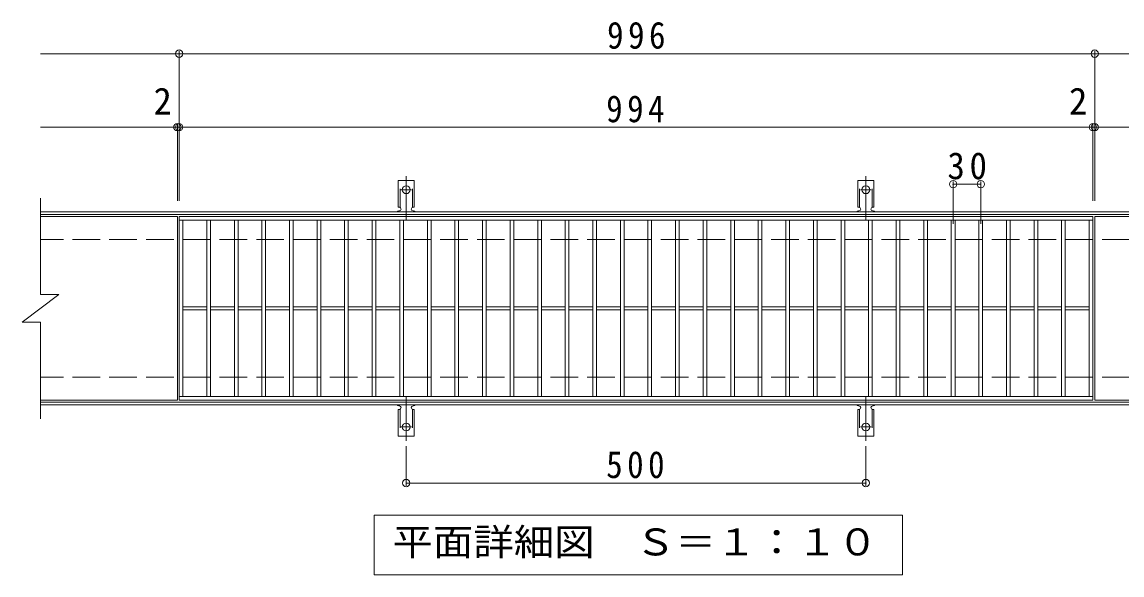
# Model space of a CAD drawing. Units: millimetres on the paper, enlarged 2 times, with parts at other scales. Extents: x -314 to 325, y -273 to 224.
# Drawn here: x -128.5 to 110.8, y 103.5 to 223.8 of the extents above; entities that cross this region are included whole.
import ezdxf
from ezdxf.enums import TextEntityAlignment as Align

# ---------------------------------------------------------------- set-up
doc = ezdxf.new("R2010")
doc.units = ezdxf.units.MM
doc.header["$LTSCALE"] = 2
doc.header["$PDMODE"] = 32
doc.header["$PDSIZE"] = 1.6
for name, pattern in [('CHAIN2', [12, 9, -1, 1, -1]), ('DASHED2', [3, 2, -1]), ('DASHED3', [4, 3, -1])]:
    doc.linetypes.add(name, pattern=pattern)
for name, color, linetype, lineweight in [('C-1', 2, 'Continuous', 9), ('C-2', 3, 'Continuous', 9), ('C-4', 7, 'Continuous', 9), ('C-5', 7, 'Continuous', 9), ('C-A', 3, 'Continuous', 9)]:
    doc.layers.add(name, color=color, linetype=linetype, lineweight=lineweight)
doc.styles.add('ＭＳ ゴシック', font='')
doc.styles.get('ＭＳ ゴシック').set_extended_font_data('MS Gothic')

msp = doc.modelspace()

# ---------------------------------------------------------------- linework, layer by layer
at = {"layer": 'C-1'}
for p, q in [((136.508, 182.541), (-124.492, 182.541)), ((136.508, 181.941), (-124.492, 181.941)), ((136.508, 141.141), (-124.492, 141.14)), ((136.508, 140.541), (-124.492, 140.54))]:
    msp.add_line(p, q, dxfattribs=at)
at = {"layer": 'C-1', "linetype": 'DASHED3'}
for p, q in [((136.508, 176.541), (-124.492, 176.541)), ((136.508, 146.541), (-124.492, 146.54))]:
    msp.add_line(p, q, dxfattribs=at)
at = {"layer": 'C-2'}
for p, q in [((-124.492, 185.541), (-124.492, 164.541)), ((-94.692, 181.54), (-124.492, 181.54)), ((-94.692, 181.54), (-94.692, 141.541)), ((-94.292, 180.74), (104.508, 180.74)), ((-93.492, 142.34), (-93.492, 180.74)), ((-88.292, 142.34), (-88.292, 180.74)), ((-87.492, 142.34), (-87.492, 180.74)), ((-82.292, 142.34), (-82.292, 180.74)), ((-81.492, 142.34), (-81.492, 180.74)), ((-76.292, 142.34), (-76.292, 180.74)), ((-75.492, 142.34), (-75.492, 180.74)), ((-70.292, 142.34), (-70.292, 180.74)), ((-69.492, 142.34), (-69.492, 180.74)), ((-64.292, 142.34), (-64.292, 180.74)), ((-63.492, 142.34), (-63.492, 180.74)), ((-58.292, 142.34), (-58.292, 180.74)), ((-57.492, 142.34), (-57.492, 180.74)), ((-52.292, 142.34), (-52.292, 180.74)), ((-51.492, 142.34), (-51.492, 180.74)), ((-46.292, 142.34), (-46.292, 180.74)), ((-45.492, 142.34), (-45.492, 180.74)), ((-40.292, 142.34), (-40.292, 180.74)), ((-39.492, 142.34), (-39.492, 180.74)), ((-34.292, 142.34), (-34.292, 180.74)), ((-33.492, 142.34), (-33.492, 180.74)), ((-28.292, 142.34), (-28.292, 180.74)), ((-27.492, 142.34), (-27.492, 180.74)), ((-22.292, 142.34), (-22.292, 180.74)), ((-21.492, 142.34), (-21.492, 180.74)), ((-16.292, 142.34), (-16.292, 180.74)), ((-15.492, 142.34), (-15.492, 180.74)), ((-10.292, 142.34), (-10.292, 180.74)), ((-9.492, 142.34), (-9.492, 180.74)), ((-4.292, 142.34), (-4.292, 180.74)), ((-3.492, 142.34), (-3.492, 180.74)), ((1.708, 142.34), (1.708, 180.74)), ((2.508, 142.34), (2.508, 180.74)), ((7.708, 142.34), (7.708, 180.74)), ((8.508, 142.34), (8.508, 180.74)), ((13.708, 142.34), (13.708, 180.74)), ((14.508, 142.34), (14.508, 180.74)), ((19.708, 142.34), (19.708, 180.74)), ((20.508, 142.34), (20.508, 180.74)), ((25.708, 142.34), (25.708, 180.74)), ((26.508, 142.34), (26.508, 180.74)), ((31.708, 142.34), (31.708, 180.74)), ((32.508, 142.34), (32.508, 180.74)), ((37.708, 142.34), (37.708, 180.74)), ((38.508, 142.34), (38.508, 180.74)), ((43.708, 142.34), (43.708, 180.74)), ((44.508, 142.34), (44.508, 180.74)), ((49.708, 142.34), (49.708, 180.74)), ((50.508, 142.34), (50.508, 180.74)), ((55.708, 142.34), (55.708, 180.74)), ((56.508, 142.34), (56.508, 180.74)), ((61.708, 142.34), (61.708, 180.74)), ((62.508, 142.34), (62.508, 180.74)), ((67.708, 142.34), (67.708, 180.74)), ((68.508, 142.34), (68.508, 180.74)), ((73.708, 142.34), (73.708, 180.74)), ((74.508, 142.34), (74.508, 180.74)), ((79.708, 142.34), (79.708, 180.74)), ((80.508, 142.34), (80.508, 180.74)), ((85.708, 142.34), (85.708, 180.74)), ((86.508, 142.34), (86.508, 180.74)), ((91.708, 142.34), (91.708, 180.74)), ((92.508, 142.34), (92.508, 180.74)), ((97.708, 142.34), (97.708, 180.74)), ((98.508, 142.34), (98.508, 180.74)), ((103.708, 142.34), (103.708, 180.74)), ((104.508, 181.54), (104.508, 141.54)), ((104.908, 181.541), (104.908, 141.541)), ((136.508, 181.541), (104.908, 181.541)), ((-128.492, 158.54), (-120.492, 164.541)), ((-124.492, 164.541), (-120.492, 164.541)), ((-93.492, 161.84), (-88.292, 161.84)), ((-93.492, 161.24), (-88.292, 161.24)), ((-87.492, 161.84), (-82.292, 161.84)), ((-87.492, 161.24), (-82.292, 161.24)), ((-81.492, 161.84), (-76.292, 161.84)), ((-81.492, 161.24), (-76.292, 161.24)), ((-75.492, 161.84), (-70.292, 161.84)), ((-75.492, 161.24), (-70.292, 161.24)), ((-69.492, 161.84), (-64.292, 161.84)), ((-69.492, 161.24), (-64.292, 161.24)), ((-63.492, 161.84), (-58.292, 161.84)), ((-63.492, 161.24), (-58.292, 161.24)), ((-57.492, 161.84), (-52.292, 161.84)), ((-57.492, 161.24), (-52.292, 161.24)), ((-51.492, 161.84), (-46.292, 161.84)), ((-51.492, 161.24), (-46.292, 161.24)), ((-45.492, 161.84), (-40.292, 161.84)), ((-45.492, 161.24), (-40.292, 161.24)), ((-39.492, 161.84), (-34.292, 161.84)), ((-39.492, 161.24), (-34.292, 161.24)), ((-33.492, 161.84), (-28.292, 161.84)), ((-33.492, 161.24), (-28.292, 161.24)), ((-27.492, 161.84), (-22.292, 161.84)), ((-27.492, 161.24), (-22.292, 161.24)), ((-21.492, 161.84), (-16.292, 161.84)), ((-21.492, 161.24), (-16.292, 161.24)), ((-15.492, 161.84), (-10.292, 161.84)), ((-15.492, 161.24), (-10.292, 161.24)), ((-9.492, 161.84), (-4.292, 161.84)), ((-9.492, 161.24), (-4.292, 161.24)), ((-3.492, 161.84), (1.708, 161.84)), ((-3.492, 161.24), (1.708, 161.24)), ((2.508, 161.84), (7.708, 161.84)), ((2.508, 161.24), (7.708, 161.24)), ((8.508, 161.84), (13.708, 161.84)), ((8.508, 161.24), (13.708, 161.24)), ((14.508, 161.84), (19.708, 161.84)), ((14.508, 161.24), (19.708, 161.24)), ((20.508, 161.84), (25.708, 161.84)), ((20.508, 161.24), (25.708, 161.24)), ((26.508, 161.84), (31.708, 161.84)), ((26.508, 161.24), (31.708, 161.24)), ((32.508, 161.84), (37.708, 161.84)), ((32.508, 161.24), (37.708, 161.24)), ((38.508, 161.84), (43.708, 161.84)), ((38.508, 161.24), (43.708, 161.24)), ((44.508, 161.84), (49.708, 161.84)), ((44.508, 161.24), (49.708, 161.24)), ((50.508, 161.84), (55.708, 161.84)), ((50.508, 161.24), (55.708, 161.24)), ((56.508, 161.84), (61.708, 161.84)), ((56.508, 161.24), (61.708, 161.24)), ((62.508, 161.84), (67.708, 161.84)), ((62.508, 161.24), (67.708, 161.24)), ((68.508, 161.84), (73.708, 161.84)), ((68.508, 161.24), (73.708, 161.24)), ((74.508, 161.84), (79.708, 161.84)), ((74.508, 161.24), (79.708, 161.24)), ((80.508, 161.84), (85.708, 161.84)), ((80.508, 161.24), (85.708, 161.24)), ((86.508, 161.84), (91.708, 161.84)), ((86.508, 161.24), (91.708, 161.24)), ((92.508, 161.84), (97.708, 161.84)), ((92.508, 161.24), (97.708, 161.24)), ((98.508, 161.84), (103.708, 161.84)), ((98.508, 161.24), (103.708, 161.24)), ((-128.492, 158.54), (-124.492, 158.54)), ((-124.492, 158.54), (-124.492, 137.541)), ((-94.692, 141.541), (-124.492, 141.541)), ((104.508, 142.34), (-94.292, 142.34)), ((104.508, 141.54), (-94.292, 141.54)), ((136.508, 141.541), (104.908, 141.541))]:
    msp.add_line(p, q, dxfattribs=at)
msp.add_lwpolyline([(-94.292, 141.54), (-94.292, 181.54), (104.508, 181.54)], dxfattribs=at)
at = {"layer": 'C-4'}
for p, q in [((-124.492, 216.94), (136.508, 216.94)), ((-94.292, 184.941), (-94.292, 217.541)), ((104.908, 184.941), (104.908, 217.541)), ((-94.692, 184.941), (-94.692, 201.541)), ((104.508, 184.941), (104.508, 201.541)), ((-124.492, 200.941), (136.508, 200.941)), ((74.108, 179.941), (74.108, 189.141)), ((80.108, 179.941), (80.108, 189.141)), ((74.108, 188.541), (80.108, 188.541)), ((-44.892, 131.597), (-44.892, 122.94)), ((55.108, 131.597), (55.108, 122.94)), ((-44.892, 123.54), (55.108, 123.54))]:
    msp.add_line(p, q, dxfattribs=at)
for p in [(-94.292, 216.94), (104.908, 216.94), (-94.692, 200.941), (-94.292, 200.941), (104.508, 200.941), (104.908, 200.941), (74.108, 188.541), (80.108, 188.541), (-44.892, 123.54), (55.108, 123.54)]:
    msp.add_point(p, dxfattribs=at)
at = {"layer": 'C-5'}
msp.add_lwpolyline([(-51.892, 103.541), (-51.892, 116.54), (63.108, 116.54), (63.108, 103.541)], close=True, dxfattribs=at)
at = {"layer": 'C-A'}
for p, q in [((-46.642, 183.54), (-46.642, 189.34)), ((-43.142, 189.34), (-46.642, 189.34)), ((-43.142, 183.54), (-43.142, 189.34)), ((53.358, 183.54), (53.358, 189.34)), ((56.858, 189.34), (53.358, 189.34)), ((56.858, 183.54), (56.858, 189.34)), ((-46.642, 183.54), (-46.392, 183.54)), ((-46.492, 182.74), (-46.392, 182.74)), ((-43.393, 182.74), (-43.29, 182.74)), ((-43.142, 183.54), (-43.392, 183.54)), ((53.358, 183.54), (53.608, 183.54)), ((53.508, 182.74), (53.608, 182.74)), ((56.607, 182.74), (56.71, 182.74)), ((56.858, 183.54), (56.608, 183.54)), ((-46.642, 139.54), (-46.392, 139.54)), ((-46.642, 139.54), (-46.642, 133.74)), ((-46.492, 140.34), (-46.392, 140.34)), ((-43.393, 140.34), (-43.29, 140.34)), ((-43.142, 139.54), (-43.392, 139.54)), ((-43.142, 139.54), (-43.142, 133.74)), ((53.358, 139.54), (53.608, 139.54)), ((53.358, 139.54), (53.358, 133.74)), ((53.508, 140.34), (53.608, 140.34)), ((56.607, 140.34), (56.71, 140.34)), ((56.858, 139.54), (56.608, 139.54)), ((56.858, 139.54), (56.858, 133.74)), ((-43.142, 133.74), (-46.642, 133.74)), ((56.858, 133.74), (53.358, 133.74))]:
    msp.add_line(p, q, dxfattribs=at)
at = {"layer": 'C-A', "linetype": 'DASHED2'}
for p, q in [((-46.242, 183.511), (-46.242, 189.34)), ((-43.542, 183.511), (-43.542, 189.34)), ((53.758, 183.511), (53.758, 189.34)), ((56.458, 183.511), (56.458, 189.34)), ((-46.242, 139.57), (-46.242, 133.74)), ((-43.542, 139.57), (-43.542, 133.74)), ((53.758, 139.57), (53.758, 133.74)), ((56.458, 139.57), (56.458, 133.74))]:
    msp.add_line(p, q, dxfattribs=at)
at = {"layer": 'C-A', "color": 7, "linetype": 'CHAIN2'}
for p, q in [((-44.892, 180.847), (-44.892, 190.327)), ((55.108, 180.847), (55.108, 190.327)), ((-46.047, 187.34), (-43.737, 187.34)), ((53.953, 187.34), (56.263, 187.34)), ((-44.892, 142.234), (-44.892, 132.754)), ((55.108, 142.234), (55.108, 132.754)), ((-46.047, 135.74), (-43.737, 135.74)), ((53.953, 135.74), (56.263, 135.74))]:
    msp.add_line(p, q, dxfattribs=at)
at = {"layer": 'C-A'}
for centre in [(-44.892, 187.34), (55.108, 187.34), (-44.892, 135.74), (55.108, 135.74)]:
    msp.add_circle(centre, 0.85, dxfattribs=at)
for centre, start, end in [((-46.492, 182.34), 90.27596, 150.00047), ((-46.392, 183.14), 270, 90), ((-43.392, 183.14), 90, 269.8667), ((-43.292, 182.34), 29.99927, 89.75836), ((53.508, 182.34), 90.27596, 150.00047), ((53.608, 183.14), 270, 90), ((56.608, 183.14), 90, 269.8667), ((56.708, 182.34), 29.99927, 89.75836), ((-46.492, 140.74), 209.99951, 269.72403), ((-46.392, 139.94), 270, 90), ((-43.392, 139.94), 90.13329, 270), ((-43.292, 140.74), 270.24162, 330.00072), ((53.508, 140.74), 209.99951, 269.72403), ((53.608, 139.94), 270, 90), ((56.608, 139.94), 90.13329, 270), ((56.708, 140.74), 270.24162, 330.00072)]:
    msp.add_arc(centre, 0.4, start, end, dxfattribs=at)

# ---------------------------------------------------------------- texts
at = {"layer": 'C-4', "color": 2, "style": 'ＭＳ ゴシック'}
for p in [(-99.884, 201.94), (99.316, 201.94)]:
    msp.add_text('2', height=5.865, dxfattribs=at).set_placement(p, align=Align.BOTTOM_LEFT)
at = {"layer": 'C-4', "color": 2, "char_height": 5.865, "attachment_point": 7, "style": 'ＭＳ ゴシック'}
for s, insert in [('\\T1.27;\\W0.9;996', (-1.192, 217.94)), ('\\T1.27;\\W0.9;994', (-1.392, 201.94)), ('\\T1.27;\\W0.95;30', (72.858, 189.541)), ('\\T1.27;\\W0.9;500', (-1.392, 124.54))]:
    msp.add_mtext(s, dxfattribs=dict(at, insert=insert))
at = {"layer": 'C-5', "color": 2, "style": 'ＭＳ ゴシック', "width": 1.1}
msp.add_text('平面詳細図\u3000Ｓ＝１：１０', height=5.865, dxfattribs=at).set_placement((-47.892, 106.04), align=Align.BOTTOM_LEFT)

doc.saveas('drawing.dxf')
